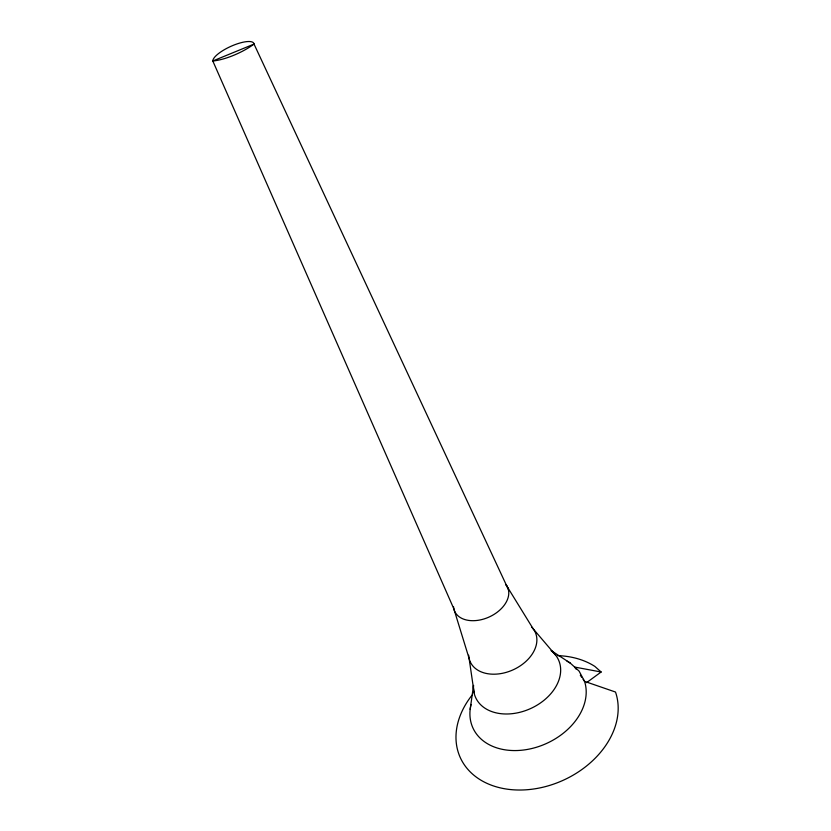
<?xml version="1.0" encoding="UTF-8"?>
<svg xmlns="http://www.w3.org/2000/svg" width="831" height="831" viewBox="0 0 831 831"><rect width="100%" height="100%" fill="white"/><g stroke="black" fill="none" stroke-linecap="round" stroke-linejoin="round"><path stroke-width="1.25" d="M470.169 709.373L473.535 685.398A45.476 32.752 -24.4 0 0 530.313 708.687A45.476 32.752 -24.4 0 0 551.233 650.735M586.53 682.687L601.135 671.999L594.871 666.42A84.326 63.156 -24.4 0 0 557.528 655.617M601.135 671.999L574.637 667.064L576.049 669.1M551.254 650.621L570.232 663.065L579.082 671.095L584.557 681.368L615.501 692.036A84.326 63.156 -24.4 0 1 521.702 790.001A84.326 63.156 -24.4 0 1 472.029 695.183M555.659 655.181L533.19 628.849L505.996 584.712A29.043 19.383 -24.4 0 1 488.057 617.485A29.043 19.383 -24.4 0 1 453.539 606.775M580.308 675.239L581.721 677.275M583.144 679.322L584.557 681.368A60.559 44.573 -24.4 0 1 529.295 749.074A60.559 44.573 -24.4 0 1 471.032 704.48M508.281 589.231L254.026 44.085A22.427 6.773 -24.4 0 0 233.085 45.404A22.427 6.773 -24.4 0 0 212.809 60.985L453.84 608.811L469.12 658.484L474.148 692.898M567.022 661.164A60.559 44.573 -24.4 0 1 570.232 663.065M531.736 627.187A35.712 24.972 -24.4 0 1 512.737 669.994A35.712 24.972 -24.4 0 1 468.674 655.192M254.026 44.085L212.809 60.985A32.71 9.733 -24.4 0 0 254.026 44.085"/></g></svg>
